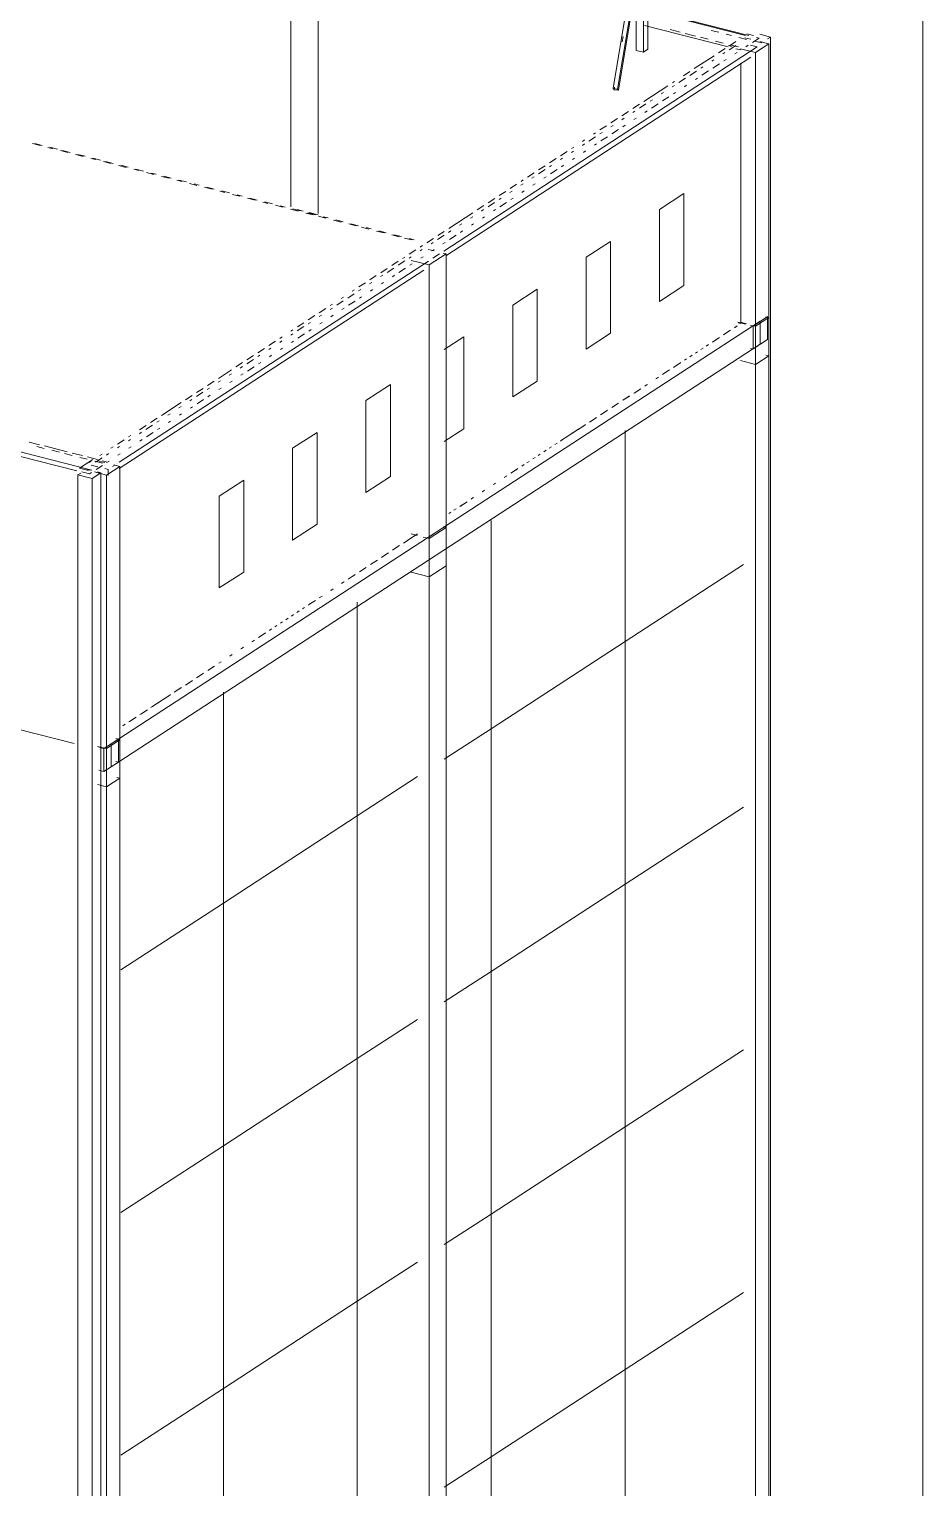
# Paper-space layout '02 Building 3D Model' of a CAD drawing. Header units: millimetres. Extents: x 5 to 415, y 7 to 290.
# Drawn here: x 297.2 to 331, y 140.3 to 195.5 of the extents above; entities that cross this region are included whole.
import ezdxf

# ---------------------------------------------------------------- set-up
doc = ezdxf.new("R2010")
doc.units = ezdxf.units.MM
doc.layers.add('MODEL_3D_VIEW', color=7, linetype='Continuous', lineweight=9)
doc.layers.add('SHEET', color=7, linetype='Continuous')

# ---------------------------------------------------------------- blocks, each defined once
blk = doc.blocks.new('SHEET_02_BUILDING_3D')
at = {"layer": 'MODEL_3D_VIEW', "lineweight": 9}
for p, q in [((183.12, 208.386), (299.543, 178.796)), ((307.084, 188.765), (307.084, 199.072)), ((308.108, 188.505), (308.108, 198.812)), ((319.968, 197.365), (319.28, 193.24)), ((319.449, 193.221), (320.137, 197.346)), ((319.485, 193.177), (320.189, 197.402)), ((320.153, 197.382), (320.153, 194.685)), ((320.423, 194.616), (320.423, 197.413)), ((320.591, 194.726), (320.591, 197.423)), ((320.49, 196.244), (324.416, 195.246)), ((320.562, 196.191), (324.284, 195.245)), ((323.63, 194.821), (320.471, 195.624)), ((321.433, 195.471), (321.816, 195.374)), ((319.618, 195.006), (319.652, 195.207)), ((322.008, 195.325), (322.391, 195.228)), ((322.582, 195.179), (322.869, 195.106)), ((323.273, 195.369), (322.986, 195.442)), ((323.157, 195.033), (323.444, 194.96)), ((323.752, 195.247), (323.56, 195.296)), ((323.678, 194.858), (323.927, 195.02)), ((324.326, 195.101), (324.039, 195.174)), ((324.494, 195.105), (324.266, 195.162)), ((324.339, 195.313), (324.595, 195.248)), ((324.799, 195.149), (324.549, 194.987)), ((324.63, 195.039), (324.9, 194.971)), ((324.671, 194.603), (325.176, 194.931)), ((324.703, 195.173), (324.799, 195.149)), ((325.236, 195.19), (324.832, 195.293)), ((325.176, 194.931), (324.835, 195.018)), ((325.124, 195.117), (325.236, 195.19)), ((325.176, 194.931), (325.176, 183.123)), ((325.236, 195.19), (325.236, 74.586)), ((312.865, 187.088), (324.735, 194.815)), ((324.486, 194.421), (312.948, 186.91)), ((320.423, 194.616), (320.153, 194.685)), ((320.591, 194.726), (320.423, 194.616)), ((322.35, 193.994), (323.097, 194.48)), ((323.263, 194.588), (323.512, 194.75)), ((323.507, 194.601), (323.424, 194.547)), ((323.648, 194.863), (323.761, 194.834)), ((323.922, 194.871), (323.673, 194.709)), ((323.731, 194.887), (324.018, 194.814)), ((323.968, 194.608), (323.885, 194.554)), ((324.109, 194.7), (323.917, 194.748)), ((324.102, 194.747), (324.671, 194.603)), ((324.383, 194.878), (324.3, 194.824)), ((324.735, 194.815), (324.476, 194.881)), ((324.671, 182.795), (324.671, 194.603)), ((321.935, 193.723), (322.184, 193.885)), ((322.428, 193.898), (322.179, 193.736)), ((322.677, 194.061), (322.594, 194.007)), ((322.888, 193.905), (322.638, 193.743)), ((323.092, 194.331), (323.009, 194.277)), ((323.303, 194.175), (323.054, 194.013)), ((323.552, 194.338), (323.469, 194.283)), ((324.109, 184.342), (324.109, 194.197)), ((319.316, 193.195), (319.333, 193.296)), ((320.441, 192.751), (321.354, 193.345)), ((321.598, 193.358), (321.515, 193.304)), ((321.52, 193.453), (321.603, 193.507)), ((322.013, 193.628), (321.764, 193.466)), ((322.057, 193.364), (321.973, 193.31)), ((322.472, 193.634), (322.389, 193.58)), ((298.975, 178.773), (242.104, 193.228)), ((319.28, 193.24), (319.316, 193.195)), ((319.449, 193.221), (319.28, 193.24)), ((319.316, 193.195), (319.485, 193.177)), ((319.485, 193.177), (319.449, 193.221)), ((320.768, 192.818), (320.685, 192.764)), ((321.183, 193.088), (321.1, 193.034)), ((321.392, 192.931), (321.142, 192.769)), ((321.641, 193.093), (321.558, 193.039)), ((319.61, 192.211), (319.859, 192.373)), ((320.104, 192.386), (320.021, 192.332)), ((320.025, 192.481), (320.275, 192.643)), ((320.519, 192.656), (320.27, 192.494)), ((320.561, 192.39), (320.478, 192.336)), ((320.976, 192.661), (320.727, 192.499)), ((318.78, 191.67), (319.029, 191.832)), ((319.274, 191.845), (319.191, 191.791)), ((319.195, 191.94), (319.444, 192.102)), ((319.481, 191.687), (319.231, 191.525)), ((319.689, 192.115), (319.606, 192.061)), ((319.73, 191.849), (319.647, 191.795)), ((320.145, 192.12), (320.062, 192.066)), ((297.301, 191.156), (297.588, 191.083)), ((297.382, 191.162), (297.669, 191.089)), ((318.195, 191.143), (318.112, 191.089)), ((318.116, 191.238), (318.199, 191.292)), ((318.61, 191.413), (318.361, 191.251)), ((318.531, 191.508), (318.614, 191.562)), ((318.65, 191.146), (318.566, 191.092)), ((318.859, 191.575), (318.776, 191.521)), ((319.065, 191.417), (318.816, 191.254)), ((297.875, 191.01), (298.067, 190.961)), ((297.956, 191.016), (298.244, 190.943)), ((298.354, 190.888), (298.641, 190.815)), ((298.435, 190.894), (298.722, 190.821)), ((298.928, 190.742), (299.216, 190.669)), ((299.01, 190.748), (299.297, 190.675)), ((299.503, 190.596), (299.694, 190.547)), ((299.584, 190.602), (299.871, 190.529)), ((316.871, 190.427), (317.12, 190.59)), ((317.365, 190.603), (317.282, 190.548)), ((317.286, 190.698), (317.535, 190.86)), ((317.78, 190.873), (317.697, 190.819)), ((317.701, 190.968), (317.784, 191.022)), ((317.819, 190.605), (317.735, 190.551)), ((318.234, 190.876), (318.151, 190.822)), ((299.982, 190.474), (300.269, 190.401)), ((300.063, 190.48), (300.35, 190.407)), ((300.556, 190.328), (300.843, 190.255)), ((300.638, 190.334), (300.925, 190.261)), ((301.131, 190.182), (301.322, 190.134)), ((301.212, 190.188), (301.499, 190.115)), ((301.609, 190.061), (301.896, 189.988)), ((301.787, 190.042), (301.978, 189.994)), ((316.041, 189.887), (316.29, 190.049)), ((316.701, 190.17), (316.452, 190.008)), ((316.456, 190.157), (316.705, 190.319)), ((316.95, 190.332), (316.867, 190.278)), ((317.154, 190.173), (316.904, 190.01)), ((317.403, 190.335), (317.32, 190.281)), ((302.184, 189.915), (302.471, 189.842)), ((302.265, 189.921), (302.553, 189.848)), ((302.758, 189.769), (302.95, 189.72)), ((302.84, 189.775), (303.127, 189.702)), ((303.237, 189.647), (303.524, 189.574)), ((303.414, 189.629), (303.606, 189.58)), ((303.811, 189.501), (304.099, 189.428)), ((303.893, 189.507), (304.18, 189.434)), ((315.377, 189.455), (315.626, 189.617)), ((315.871, 189.63), (315.788, 189.576)), ((315.792, 189.725), (315.875, 189.779)), ((316.286, 189.9), (316.203, 189.846)), ((316.323, 189.632), (316.24, 189.578)), ((316.738, 189.902), (316.655, 189.848)), ((304.386, 189.355), (304.577, 189.306)), ((304.468, 189.361), (304.755, 189.288)), ((304.864, 189.233), (305.152, 189.16)), ((305.042, 189.215), (305.234, 189.166)), ((305.439, 189.087), (305.726, 189.014)), ((305.521, 189.093), (305.808, 189.02)), ((306.013, 188.941), (306.205, 188.893)), ((306.095, 188.947), (306.383, 188.874)), ((314.792, 188.928), (314.542, 188.765)), ((314.547, 188.915), (314.796, 189.077)), ((315.041, 189.09), (314.958, 189.036)), ((314.962, 189.185), (315.211, 189.347)), ((315.243, 188.929), (314.993, 188.766)), ((315.456, 189.36), (315.373, 189.306)), ((315.492, 189.091), (315.409, 189.037)), ((315.907, 189.361), (315.824, 189.307)), ((321.955, 189.262), (321.029, 188.659)), ((321.955, 185.78), (321.955, 189.262)), ((306.492, 188.82), (306.779, 188.747)), ((306.67, 188.801), (306.861, 188.753)), ((307.067, 188.674), (307.354, 188.601)), ((307.149, 188.68), (307.436, 188.606)), ((307.312, 188.657), (307.539, 188.599)), ((307.641, 188.528), (307.928, 188.455)), ((307.723, 188.533), (308.011, 188.46)), ((307.766, 188.542), (308.108, 188.455)), ((308.12, 188.406), (308.407, 188.333)), ((308.298, 188.387), (308.489, 188.339)), ((313.053, 187.942), (313.966, 188.536)), ((313.961, 188.387), (313.878, 188.333)), ((314.132, 188.644), (314.381, 188.807)), ((314.376, 188.657), (314.293, 188.603)), ((314.412, 188.388), (314.328, 188.334)), ((314.827, 188.658), (314.744, 188.604)), ((321.029, 188.659), (321.029, 185.178)), ((308.694, 188.26), (308.981, 188.187)), ((308.777, 188.266), (309.064, 188.193)), ((309.269, 188.114), (309.556, 188.041)), ((309.351, 188.12), (309.638, 188.047)), ((309.747, 187.992), (310.035, 187.919)), ((309.926, 187.974), (310.117, 187.925)), ((310.322, 187.846), (310.609, 187.773)), ((310.404, 187.852), (310.692, 187.779)), ((312.638, 187.672), (312.887, 187.834)), ((313.131, 187.847), (313.048, 187.793)), ((313.546, 188.117), (313.463, 188.063)), ((313.581, 187.847), (313.497, 187.793)), ((313.996, 188.117), (313.913, 188.063)), ((310.896, 187.7), (311.183, 187.627)), ((310.979, 187.706), (311.266, 187.633)), ((311.375, 187.579), (311.662, 187.506)), ((311.553, 187.56), (311.745, 187.511)), ((311.974, 187.24), (312.057, 187.294)), ((312.223, 187.402), (312.472, 187.564)), ((312.467, 187.415), (312.384, 187.361)), ((312.882, 187.685), (312.633, 187.523)), ((312.916, 187.414), (312.833, 187.36)), ((313.331, 187.685), (313.082, 187.522)), ((319.178, 187.455), (318.252, 186.852)), ((319.178, 183.973), (319.178, 187.455)), ((300.579, 179.092), (312.284, 186.71)), ((310.895, 186.537), (311.144, 186.699)), ((311.388, 186.712), (311.139, 186.55)), ((311.31, 186.807), (311.393, 186.861)), ((311.637, 186.874), (311.554, 186.82)), ((311.559, 186.969), (311.808, 187.132)), ((311.636, 186.735), (312.318, 186.562)), ((312.052, 187.144), (311.969, 187.09)), ((312.085, 186.873), (312.002, 186.819)), ((312.503, 187.094), (312.276, 187.152)), ((312.318, 186.562), (312.958, 186.978)), ((312.5, 187.144), (312.417, 187.09)), ((312.45, 186.818), (312.699, 186.98)), ((312.958, 186.978), (312.844, 187.007)), ((312.958, 186.978), (312.958, 175.17)), ((318.252, 186.852), (318.252, 183.371)), ((312.118, 186.37), (300.579, 178.859)), ((310.064, 185.997), (310.313, 186.159)), ((310.558, 186.172), (310.475, 186.118)), ((310.479, 186.267), (310.729, 186.429)), ((310.973, 186.442), (310.724, 186.28)), ((311.005, 186.17), (310.921, 186.116)), ((311.42, 186.44), (311.171, 186.278)), ((311.669, 186.603), (311.586, 186.549)), ((312.318, 174.754), (312.318, 186.562)), ((309.4, 185.565), (309.483, 185.619)), ((309.728, 185.632), (309.645, 185.578)), ((309.649, 185.727), (309.898, 185.889)), ((310.143, 185.902), (310.06, 185.848)), ((310.174, 185.629), (310.09, 185.575)), ((310.589, 185.9), (310.506, 185.846)), ((316.401, 185.647), (315.475, 185.045)), ((316.401, 182.166), (316.401, 185.647)), ((321.029, 185.178), (321.955, 185.78)), ((308.57, 185.024), (308.653, 185.078)), ((309.064, 185.199), (308.815, 185.037)), ((308.985, 185.294), (309.068, 185.348)), ((309.479, 185.47), (309.23, 185.307)), ((309.509, 185.196), (309.26, 185.034)), ((309.758, 185.359), (309.675, 185.305)), ((315.475, 185.045), (315.475, 181.563)), ((300.279, 168.435), (324.849, 184.428)), ((307.74, 184.484), (307.989, 184.646)), ((308.234, 184.659), (308.151, 184.605)), ((308.155, 184.754), (308.404, 184.916)), ((308.649, 184.929), (308.566, 184.875)), ((308.678, 184.656), (308.595, 184.601)), ((309.093, 184.926), (309.01, 184.872)), ((324.576, 184.25), (325.123, 184.606)), ((324.671, 184.245), (325.176, 184.574)), ((324.849, 184.428), (324.849, 183.558)), ((325.176, 184.574), (325.062, 184.603)), ((325.123, 184.606), (325.123, 183.736)), ((325.176, 184.574), (325.176, 74.327)), ((307.155, 183.957), (307.072, 183.903)), ((307.076, 184.052), (307.159, 184.106)), ((307.57, 184.227), (307.321, 184.065)), ((307.325, 184.214), (307.574, 184.376)), ((307.598, 183.952), (307.348, 183.79)), ((307.819, 184.389), (307.736, 184.335)), ((307.847, 184.115), (307.764, 184.061)), ((308.262, 184.385), (308.179, 184.331)), ((318.252, 183.371), (319.178, 183.973)), ((323.532, 183.967), (323.447, 183.912)), ((323.469, 183.926), (323.718, 184.088)), ((323.954, 184.242), (323.869, 184.187)), ((323.885, 184.196), (323.968, 184.251)), ((324.001, 184.396), (324.289, 184.323)), ((324.013, 184.367), (324.109, 184.342)), ((324.102, 184.39), (324.33, 184.332)), ((324.48, 184.275), (324.576, 184.25)), ((324.557, 184.274), (324.671, 184.245)), ((324.576, 183.38), (324.576, 184.25)), ((324.671, 73.998), (324.671, 184.245)), ((324.849, 183.558), (300.279, 167.565)), ((305.831, 183.241), (306.08, 183.403)), ((306.325, 183.416), (306.242, 183.362)), ((306.246, 183.511), (306.495, 183.674)), ((306.74, 183.686), (306.657, 183.632)), ((306.661, 183.782), (306.744, 183.836)), ((306.767, 183.411), (306.683, 183.357)), ((307.182, 183.682), (307.099, 183.628)), ((313.624, 183.84), (312.884, 183.358)), ((313.624, 180.358), (313.624, 183.84)), ((322.687, 183.417), (322.602, 183.362)), ((322.804, 183.493), (322.888, 183.547)), ((323.109, 183.692), (323.025, 183.637)), ((323.054, 183.656), (323.303, 183.818)), ((324.576, 183.38), (324.48, 183.404)), ((325.123, 183.736), (324.576, 183.38)), ((242.487, 182.773), (298.88, 168.44)), ((305.001, 182.701), (305.25, 182.863)), ((305.661, 182.984), (305.412, 182.822)), ((305.416, 182.971), (305.665, 183.133)), ((305.91, 183.146), (305.827, 183.092)), ((305.936, 182.871), (305.853, 182.817)), ((306.351, 183.141), (306.268, 183.087)), ((321.558, 182.682), (321.807, 182.844)), ((321.842, 182.867), (321.757, 182.812)), ((321.973, 182.952), (322.057, 183.007)), ((322.264, 183.142), (322.18, 183.087)), ((322.389, 183.223), (322.472, 183.277)), ((324.671, 182.795), (324.102, 182.939)), ((325.176, 183.123), (324.671, 182.795)), ((325.062, 183.152), (325.176, 183.123)), ((304.337, 182.269), (304.835, 182.593)), ((304.83, 182.444), (304.747, 182.39)), ((305.246, 182.714), (305.162, 182.66)), ((305.271, 182.438), (305.188, 182.384)), ((305.686, 182.708), (305.437, 182.546)), ((320.893, 182.249), (320.976, 182.303)), ((320.997, 182.317), (320.913, 182.262)), ((321.142, 182.412), (321.392, 182.574)), ((321.419, 182.592), (321.335, 182.537)), ((303.751, 181.741), (303.502, 181.579)), ((303.507, 181.728), (303.756, 181.89)), ((304, 181.903), (303.917, 181.849)), ((303.922, 181.999), (304.171, 182.161)), ((304.415, 182.174), (304.332, 182.12)), ((304.44, 181.897), (304.357, 181.843)), ((304.855, 182.167), (304.772, 182.113)), ((310.847, 182.032), (309.922, 181.43)), ((310.847, 178.551), (310.847, 182.032)), ((315.475, 181.563), (316.401, 182.166)), ((320.062, 181.708), (320.145, 181.762)), ((320.321, 181.877), (320.068, 181.712)), ((320.478, 181.979), (320.561, 182.033)), ((320.575, 182.042), (320.49, 181.987)), ((302.179, 180.864), (302.926, 181.35)), ((302.921, 181.201), (302.838, 181.147)), ((303.092, 181.458), (303.341, 181.62)), ((303.336, 181.471), (303.253, 181.417)), ((303.36, 181.194), (303.276, 181.14)), ((303.775, 181.464), (303.526, 181.302)), ((304.024, 181.627), (303.941, 181.572)), ((309.922, 181.43), (309.922, 177.948)), ((319.476, 181.327), (319.223, 181.162)), ((319.231, 181.167), (319.481, 181.33)), ((319.73, 181.492), (319.645, 181.437)), ((319.647, 181.438), (319.896, 181.6)), ((319.899, 181.602), (319.73, 181.492)), ((301.764, 180.594), (302.013, 180.756)), ((302.091, 180.661), (302.008, 180.607)), ((302.506, 180.931), (302.423, 180.877)), ((302.529, 180.653), (302.446, 180.599)), ((302.944, 180.923), (302.861, 180.869)), ((318.632, 180.777), (318.378, 180.612)), ((318.566, 180.735), (318.65, 180.789)), ((319.054, 181.052), (318.8, 180.887)), ((318.982, 181.005), (319.065, 181.059)), ((300.933, 180.053), (301.016, 180.107)), ((301.427, 180.228), (301.344, 180.174)), ((301.349, 180.324), (301.598, 180.486)), ((301.842, 180.499), (301.593, 180.337)), ((301.864, 180.22), (301.615, 180.058)), ((302.113, 180.382), (302.03, 180.328)), ((308.071, 180.225), (307.145, 179.622)), ((308.071, 176.743), (308.071, 180.225)), ((312.884, 179.876), (313.624, 180.358)), ((317.32, 179.923), (317.569, 180.086)), ((317.787, 180.227), (317.533, 180.062)), ((317.735, 180.194), (317.985, 180.356)), ((318.209, 180.502), (317.956, 180.337)), ((318.151, 180.464), (318.234, 180.518)), ((319.73, 180.294), (319.73, 172.305)), ((297.176, 179.855), (297.559, 179.758)), ((297.745, 179.619), (297.458, 179.692)), ((297.75, 179.709), (298.612, 179.49)), ((298.32, 179.473), (298.032, 179.546)), ((300.269, 179.621), (300.352, 179.675)), ((300.597, 179.688), (300.514, 179.634)), ((300.518, 179.783), (300.767, 179.945)), ((301.012, 179.958), (300.929, 179.904)), ((301.033, 179.679), (300.95, 179.625)), ((301.448, 179.95), (301.365, 179.896)), ((307.145, 179.622), (307.145, 176.141)), ((316.655, 179.491), (316.738, 179.545)), ((316.942, 179.677), (316.857, 179.622)), ((317.071, 179.761), (317.154, 179.815)), ((317.364, 179.952), (317.28, 179.897)), ((298.798, 179.351), (298.511, 179.424)), ((298.804, 179.441), (299.187, 179.344)), ((299.582, 179.198), (299.077, 178.869)), ((299.373, 179.205), (299.086, 179.278)), ((299.378, 179.295), (299.761, 179.198)), ((299.439, 179.081), (299.522, 179.135)), ((299.518, 178.986), (299.776, 178.92)), ((299.947, 179.059), (299.66, 179.132)), ((299.933, 179.256), (299.684, 179.094)), ((299.953, 178.976), (299.703, 178.814)), ((299.774, 178.86), (299.908, 178.947)), ((300.037, 179.082), (299.809, 179.14)), ((299.854, 179.351), (299.937, 179.405)), ((299.953, 179.149), (300.144, 179.101)), ((300.182, 179.418), (300.099, 179.364)), ((300.1, 178.609), (300.605, 178.938)), ((300.202, 179.138), (300.119, 179.084)), ((300.33, 178.929), (300.413, 178.984)), ((300.605, 178.938), (300.378, 178.996)), ((300.617, 179.409), (300.534, 179.355)), ((300.605, 178.938), (300.605, 167.13)), ((315.824, 178.95), (315.907, 179.004)), ((316.097, 179.127), (316.013, 179.072)), ((316.24, 179.22), (316.323, 179.274)), ((316.519, 179.402), (316.435, 179.347)), ((299.129, 178.684), (299.016, 178.611)), ((299.016, 178.611), (299.555, 178.474)), ((299.016, 58.006), (299.016, 178.611)), ((299.077, 178.869), (299.418, 178.783)), ((299.454, 178.652), (299.167, 178.725)), ((299.488, 178.795), (299.353, 178.83)), ((299.537, 178.706), (299.454, 178.652)), ((299.555, 178.474), (299.892, 178.693)), ((299.555, 57.869), (299.555, 178.474)), ((299.646, 178.725), (300.1, 178.609)), ((299.892, 178.693), (299.757, 178.727)), ((299.892, 178.693), (299.892, 58.088)), ((300.035, 178.854), (300.164, 178.821)), ((300.1, 166.801), (300.1, 178.609)), ((300.164, 178.589), (300.164, 178.821)), ((305.294, 178.417), (304.368, 177.815)), ((305.294, 174.936), (305.294, 178.417)), ((309.922, 177.948), (310.847, 178.551)), ((315.159, 178.517), (315.243, 178.571)), ((315.252, 178.577), (315.168, 178.523)), ((315.409, 178.679), (315.658, 178.842)), ((315.675, 178.852), (315.59, 178.797)), ((304.368, 177.815), (304.368, 174.333)), ((314.407, 178.028), (314.323, 177.973)), ((314.328, 177.976), (314.412, 178.03)), ((314.744, 178.247), (314.827, 178.301)), ((314.83, 178.303), (314.745, 178.248)), ((313.248, 177.273), (313.331, 177.327)), ((313.563, 177.478), (313.478, 177.423)), ((313.497, 177.435), (313.747, 177.598)), ((313.985, 177.753), (313.901, 177.698)), ((313.913, 177.706), (313.996, 177.76)), ((307.145, 176.141), (308.071, 176.743)), ((313.14, 177.203), (313.056, 177.148)), ((314.661, 176.894), (314.661, 169.005)), ((311.619, 176.213), (311.366, 176.048)), ((311.586, 176.191), (311.836, 176.354)), ((311.636, 176.378), (311.863, 176.32)), ((311.873, 176.378), (311.788, 176.323)), ((312.091, 176.262), (312.318, 176.205)), ((312.318, 176.205), (312.958, 176.621)), ((312.318, 65.958), (312.318, 176.205)), ((312.958, 176.621), (312.844, 176.65)), ((312.958, 176.621), (312.958, 66.374)), ((310.775, 175.663), (310.521, 175.498)), ((310.921, 175.759), (311.005, 175.813)), ((311.197, 175.938), (310.944, 175.773)), ((311.337, 176.029), (311.42, 176.083)), ((309.675, 174.947), (309.924, 175.109)), ((309.93, 175.113), (309.676, 174.948)), ((310.09, 175.218), (310.174, 175.272)), ((310.352, 175.388), (310.099, 175.223)), ((310.506, 175.488), (310.589, 175.542)), ((312.958, 175.17), (312.318, 174.754)), ((324.207, 175.219), (319.73, 172.305)), ((304.368, 174.333), (305.294, 174.936)), ((309.085, 174.563), (309.001, 174.508)), ((309.01, 174.514), (309.093, 174.569)), ((309.507, 174.838), (309.254, 174.673)), ((309.426, 174.785), (309.509, 174.839)), ((312.318, 174.754), (311.636, 174.927)), ((308.24, 174.013), (308.156, 173.958)), ((308.179, 173.974), (308.262, 174.028)), ((308.663, 174.288), (308.578, 174.233)), ((308.595, 174.244), (308.678, 174.298)), ((307.395, 173.463), (307.311, 173.408)), ((307.514, 173.541), (307.598, 173.595)), ((307.818, 173.738), (307.733, 173.683)), ((307.764, 173.703), (308.013, 173.865)), ((309.592, 173.795), (309.592, 165.706)), ((306.551, 172.913), (306.466, 172.858)), ((306.683, 173), (306.767, 173.054)), ((306.973, 173.188), (306.888, 173.133)), ((307.099, 173.27), (307.182, 173.325)), ((305.603, 172.297), (305.686, 172.351)), ((305.706, 172.364), (305.621, 172.309)), ((305.853, 172.459), (306.102, 172.621)), ((306.128, 172.638), (306.044, 172.583)), ((306.268, 172.73), (306.351, 172.784)), ((319.73, 172.305), (314.661, 169.005)), ((319.73, 172.305), (319.73, 163.118)), ((304.772, 171.756), (304.855, 171.81)), ((304.861, 171.814), (304.776, 171.759)), ((305.188, 172.026), (305.271, 172.08)), ((305.283, 172.089), (305.199, 172.034)), ((304.016, 171.264), (303.932, 171.209)), ((303.941, 171.215), (304.191, 171.377)), ((304.438, 171.539), (304.354, 171.484)), ((304.357, 171.485), (304.44, 171.54)), ((303.34, 170.824), (303.087, 170.659)), ((303.276, 170.782), (303.36, 170.836)), ((303.763, 171.099), (303.509, 170.934)), ((303.692, 171.053), (303.775, 171.107)), ((302.03, 169.971), (302.279, 170.133)), ((302.495, 170.274), (302.242, 170.109)), ((302.446, 170.241), (302.529, 170.296)), ((302.918, 170.549), (302.664, 170.384)), ((302.861, 170.512), (302.944, 170.566)), ((304.523, 170.395), (304.523, 162.406)), ((301.365, 169.538), (301.448, 169.592)), ((301.651, 169.724), (301.397, 169.559)), ((301.781, 169.809), (301.864, 169.863)), ((302.073, 169.999), (301.82, 169.834)), ((300.806, 169.174), (300.721, 169.119)), ((300.95, 169.268), (301.033, 169.322)), ((301.228, 169.449), (300.975, 169.284)), ((314.661, 169.005), (312.887, 167.851)), ((314.661, 169.005), (314.661, 159.818)), ((300.005, 168.257), (300.552, 168.613)), ((300.1, 168.252), (300.605, 168.58)), ((300.279, 167.565), (300.279, 168.435)), ((300.552, 168.613), (300.456, 168.637)), ((300.605, 168.58), (300.492, 168.609)), ((300.552, 168.613), (300.552, 167.743)), ((300.605, 168.58), (300.605, 58.333)), ((299.759, 168.338), (300.1, 168.252)), ((299.814, 168.306), (300.005, 168.257)), ((300.005, 167.387), (300.005, 168.257)), ((300.1, 58.005), (300.1, 168.252)), ((300.005, 167.387), (299.814, 167.435)), ((300.552, 167.743), (300.005, 167.387)), ((300.456, 167.767), (300.552, 167.743)), ((300.1, 166.801), (299.759, 166.888)), ((300.605, 167.13), (300.1, 166.801)), ((300.492, 167.159), (300.605, 167.13)), ((311.873, 167.191), (309.592, 165.706)), ((309.592, 165.706), (304.523, 162.406)), ((309.592, 165.706), (309.592, 156.519)), ((324.207, 166.032), (319.73, 163.118)), ((319.73, 163.118), (314.661, 159.818)), ((319.73, 163.118), (319.73, 153.93)), ((304.523, 162.406), (300.637, 159.877)), ((304.523, 162.406), (304.523, 153.219)), ((314.661, 159.818), (312.887, 158.663)), ((314.661, 159.818), (314.661, 150.631)), ((311.873, 158.003), (309.592, 156.519)), ((324.207, 156.845), (319.73, 153.93)), ((309.592, 156.519), (304.523, 153.219)), ((309.592, 156.519), (309.592, 147.331)), ((319.73, 153.93), (314.661, 150.631)), ((319.73, 153.93), (319.73, 144.743)), ((304.523, 153.219), (300.637, 150.69)), ((304.523, 153.219), (304.523, 144.032)), ((314.661, 150.631), (312.887, 149.476)), ((314.661, 150.631), (314.661, 141.444)), ((311.873, 148.816), (309.592, 147.331)), ((324.207, 147.658), (319.73, 144.743)), ((309.592, 147.331), (304.523, 144.032)), ((309.592, 147.331), (309.592, 138.144)), ((319.73, 144.743), (314.661, 141.444)), ((319.73, 144.743), (319.73, 135.556)), ((304.523, 144.032), (300.637, 141.502)), ((304.523, 144.032), (304.523, 134.845)), ((314.661, 141.444), (312.887, 140.289)), ((314.661, 141.444), (314.661, 132.256))]:
    blk.add_line(p, q, dxfattribs=at)
at = {"layer": 'SHEET', "lineweight": 18}
blk.add_line((331, 277), (331, 17), dxfattribs=at)

psp = doc.layouts.new('02 Building 3D Model')

# ---------------------------------------------------------------- block references
psp.add_blockref('SHEET_02_BUILDING_3D', (0, 0))

doc.saveas('drawing.dxf')
